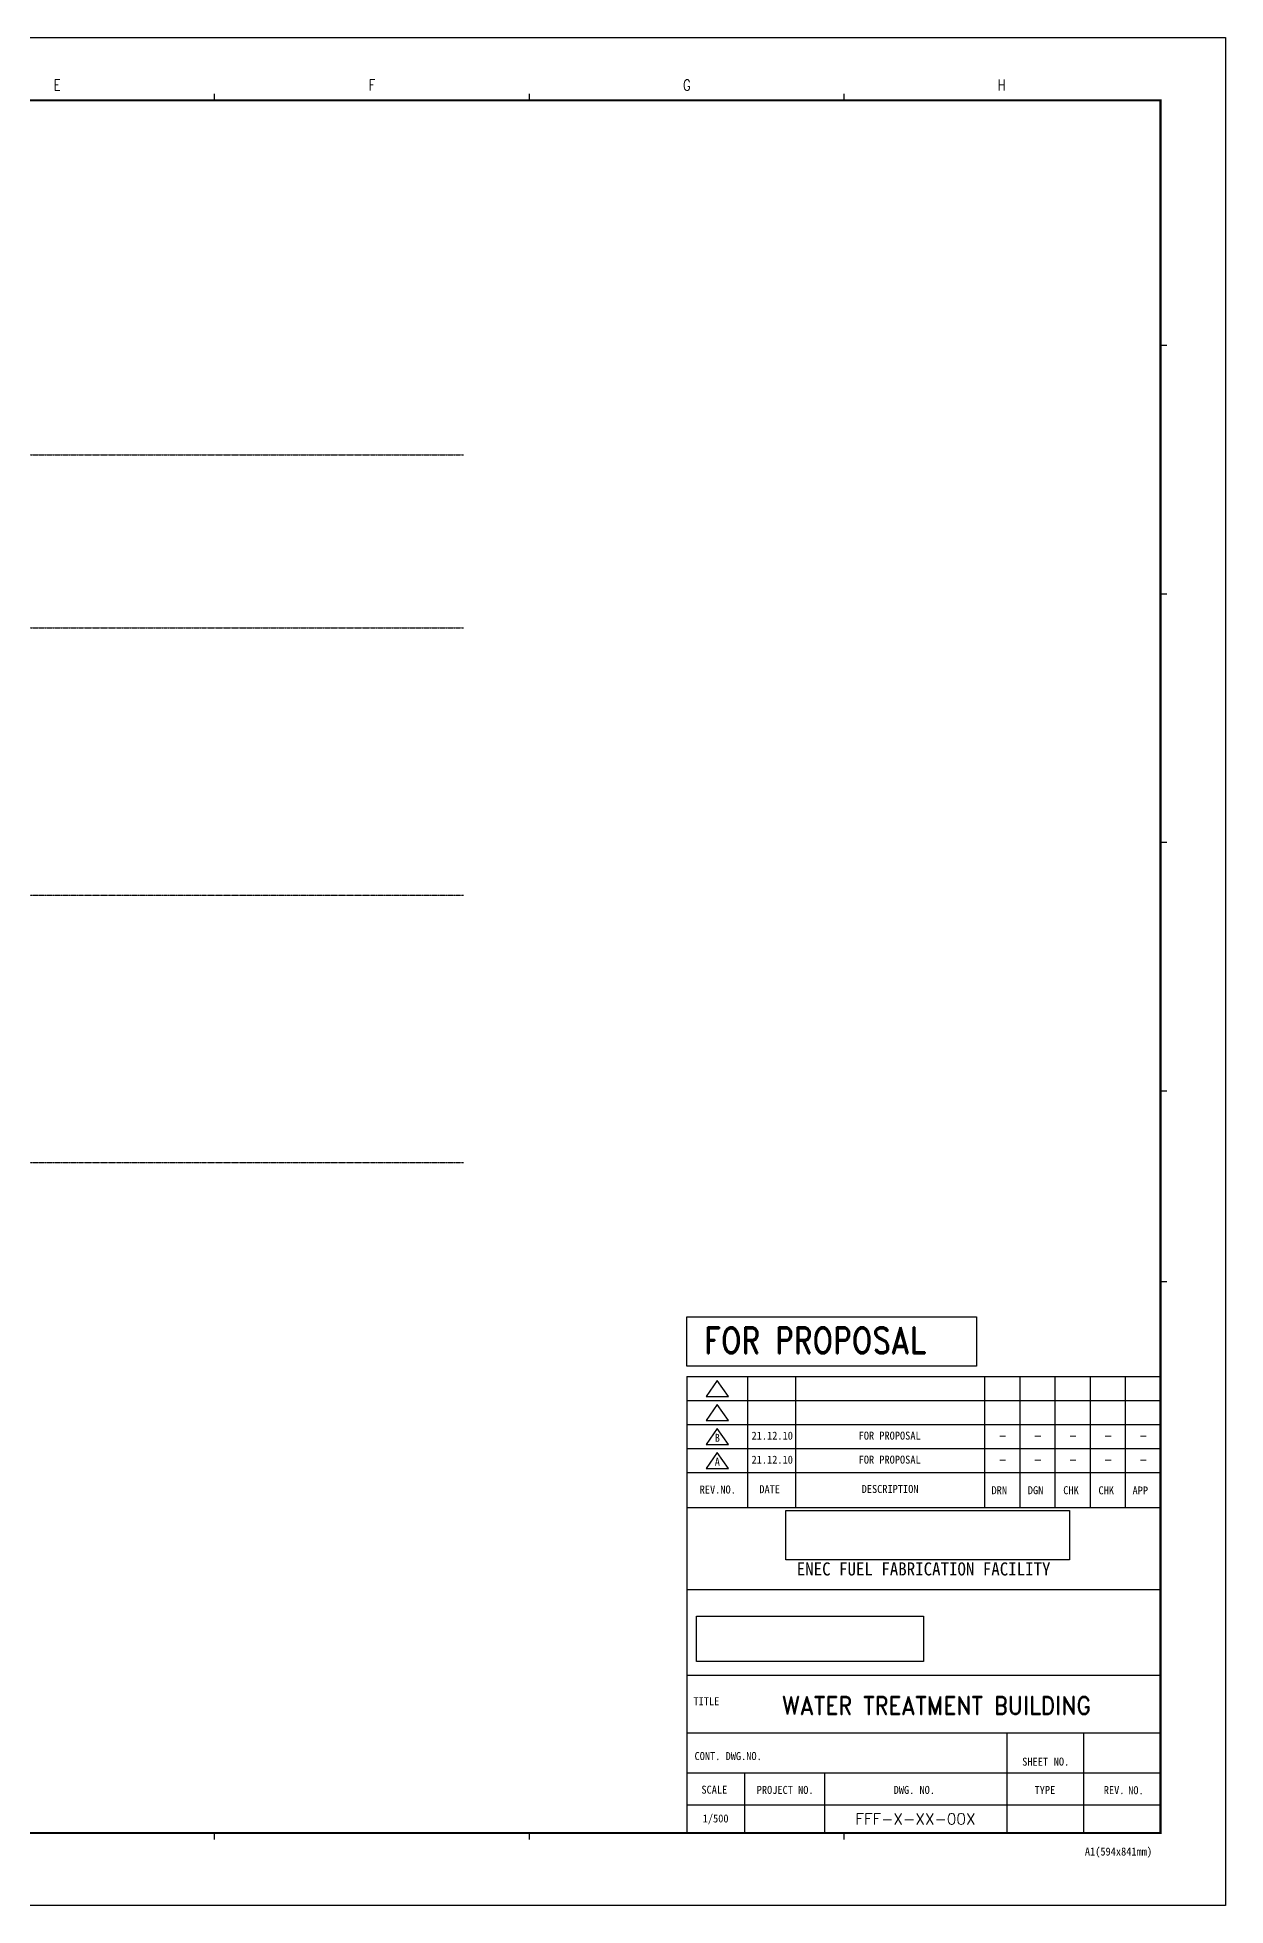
# Model space of a CAD drawing. Header units: millimetres. Extents: x -232466 to 860779, y -177975 to 311634.
# Drawn here: x 276805 to 314593, y 43154 to 102554 of the extents above; entities that cross this region are included whole.
import ezdxf
from ezdxf.enums import TextEntityAlignment as Align

# ---------------------------------------------------------------- set-up
doc = ezdxf.new("R2010")
doc.units = ezdxf.units.MM
doc.header["$XCLIPFRAME"] = 2
doc.linetypes.add('AXES', pattern=[50.8, 31.75, -6.35, 6.35, -6.35])
doc.linetypes.add('CENTER', pattern=[2, 1.25, -0.25, 0.25, -0.25])
for name, color, linetype in [('Center Line', 1, 'CENTER'), ('TITLEBOX', 7, 'Continuous'), ('TXT', 2, 'Continuous')]:
    doc.layers.add(name, color=color, linetype=linetype)
doc.layers.add('TEXT', color=7, linetype='Continuous', lineweight=15)
doc.styles.add('RD20', font='ROMAND.SHX', dxfattribs={"width": 0.8, "height": 2})
doc.styles.add('RD6', font='ROMAND.shx', dxfattribs={"width": 0.83, "height": 6})
doc.styles.add('ROMAND', font='romand')
doc.styles.add('TBOX', font='romans.shx')
doc.styles.add('돋움체', font='')
doc.styles.get('돋움체').set_extended_font_data('DotumChe')
picture_1 = doc.add_image_def('image1', size_in_pixel=(850, 283))
picture_2 = doc.add_image_def('image2.jpg', size_in_pixel=(500, 87))

msp = doc.modelspace()

# ---------------------------------------------------------------- linework, layer by layer
msp.add_line((312518.8, 46363.3), (312518.8, 45447.5))
at = {"layer": 'Center Line', "linetype": 'AXES'}
for p, q in [((240376.2, 89282.7), (290361.8, 89282.7)), ((240376.2, 83782.7), (290361.8, 83782.7)), ((240376.2, 75282.7), (290361.8, 75282.7)), ((240376.2, 66782.7), (290361.8, 66782.7))]:
    msp.add_line(p, q, dxfattribs=at)
at = {"layer": 'TITLEBOX', "color": 4, "linetype": 'Continuous'}
for p, q in [((282442.8, 100554.1), (282442.8, 100754.1)), ((282442.8, 100554.1), (282442.8, 100754.1)), ((292456.5, 100554.1), (292456.5, 100754.1)), ((292456.5, 100554.1), (292456.5, 100754.1)), ((302456.5, 100554.1), (302456.5, 100754.1)), ((302456.5, 100554.1), (302456.5, 100754.1)), ((312718.8, 92754.1), (312518.8, 92754.1)), ((312718.8, 84854.1), (312518.8, 84854.1)), ((312718.8, 76954.1), (312518.8, 76954.1)), ((312718.8, 69054.1), (312518.8, 69054.1)), ((312718.8, 62991.3), (312518.8, 62991.3)), ((282442.8, 45253.9), (282442.8, 45453.9)), ((282442.8, 45253.9), (282442.8, 45453.9)), ((292456.5, 45253.9), (292456.5, 45453.9)), ((292456.5, 45253.9), (292456.5, 45453.9)), ((302456.5, 45253.9), (302456.5, 45453.9))]:
    msp.add_line(p, q, dxfattribs=at)
at = {"layer": 'TITLEBOX', "color": 30, "linetype": 'Continuous'}
for p, q in [((297458.6, 61869.3), (306669.9, 61869.3)), ((297458.6, 60306.6), (297458.6, 61869.3)), ((306669.9, 61869.3), (306669.9, 60306.6)), ((306669.9, 60306.6), (297458.6, 60306.6)), ((302456.5, 45253.9), (302456.5, 45453.9))]:
    msp.add_line(p, q, dxfattribs=at)
at = {"layer": 'TITLEBOX'}
for p, q in [((297458.6, 59980.8), (312518.8, 59980.8)), ((297458.6, 59980.8), (297458.6, 45447.5)), ((297458.6, 59980.8), (312518.8, 59980.8)), ((297458.6, 59980.8), (297458.6, 45447.5)), ((298425.3, 59853.6), (298069.1, 59344.8)), ((298425.3, 59853.6), (298069.1, 59344.8)), ((298781.5, 59344.8), (298425.3, 59853.6)), ((298781.5, 59344.8), (298425.3, 59853.6)), ((299392, 59980.8), (299392, 55808.7)), ((299392, 59980.8), (299392, 55808.7)), ((300918.4, 59980.8), (300918.4, 55808.7)), ((300918.4, 59980.8), (300918.4, 55808.7)), ((306926.5, 59977.1), (306926.5, 55808.7)), ((306926.5, 59977.1), (306926.5, 55808.7)), ((308045, 59977.1), (308045, 55808.7)), ((308045, 59977.1), (308045, 55808.7)), ((309163.5, 59977.1), (309163.5, 55808.7)), ((309163.5, 59977.1), (309163.5, 55808.7)), ((310281.9, 59977.1), (310281.9, 55808.7)), ((310281.9, 59977.1), (310281.9, 55808.7)), ((311400.4, 59977.1), (311400.4, 55808.7)), ((311400.4, 59977.1), (311400.4, 55808.7)), ((297458.6, 59217.6), (312518.8, 59217.6)), ((297458.6, 59217.6), (312518.8, 59217.6)), ((298069.1, 59344.8), (298781.5, 59344.8)), ((298069.1, 59344.8), (298781.5, 59344.8)), ((298425.3, 59090.4), (298069.1, 58581.6)), ((298425.3, 59090.4), (298069.1, 58581.6)), ((298781.5, 58581.6), (298425.3, 59090.4)), ((298781.5, 58581.6), (298425.3, 59090.4)), ((297458.6, 58454.4), (312518.8, 58454.4)), ((297458.6, 58454.4), (312518.8, 58454.4)), ((298069.1, 58581.6), (298781.5, 58581.6)), ((298069.1, 58581.6), (298781.5, 58581.6)), ((298425.3, 58327.2), (298069.1, 57818.4)), ((298425.3, 58327.2), (298069.1, 57818.4)), ((298781.5, 57818.4), (298425.3, 58327.2)), ((298781.5, 57818.4), (298425.3, 58327.2)), ((297458.6, 57691.2), (312518.8, 57691.2)), ((297458.6, 57691.2), (312518.8, 57691.2)), ((298069.1, 57818.4), (298781.5, 57818.4)), ((298069.1, 57818.4), (298781.5, 57818.4)), ((298425.3, 57564), (298069.1, 57055.2)), ((298425.3, 57564), (298069.1, 57055.2)), ((298069.1, 57055.2), (298781.5, 57055.2)), ((298069.1, 57055.2), (298781.5, 57055.2)), ((298781.5, 57055.2), (298425.3, 57564)), ((298781.5, 57055.2), (298425.3, 57564)), ((297458.6, 56928), (312518.8, 56928)), ((297458.6, 56928), (312518.8, 56928)), ((297458.6, 55808.7), (312518.8, 55808.7)), ((297458.6, 55808.7), (312518.8, 55808.7)), ((297458.6, 53209.6), (312518.8, 53209.6)), ((297458.6, 53209.6), (312518.8, 53209.6)), ((297458.6, 50484.5), (312518.8, 50484.5)), ((297458.6, 50484.5), (312518.8, 50484.5)), ((297458.6, 48652.9), (312518.8, 48652.9)), ((297458.6, 48652.9), (312518.8, 48652.9)), ((307634.4, 48652.9), (307634.4, 45447.5)), ((307634.4, 48652.9), (307634.4, 45447.5)), ((310076.6, 48652.9), (310076.6, 45447.5)), ((310076.6, 48652.9), (310076.6, 45447.5)), ((297458.6, 47380.9), (312518.8, 47380.9)), ((297458.6, 47380.9), (312518.8, 47380.9)), ((299290.2, 47380.9), (299290.2, 45447.5)), ((299290.2, 47380.9), (299290.2, 45447.5)), ((301834.2, 47380.9), (301834.2, 45447.5)), ((301834.2, 47380.9), (301834.2, 45447.5)), ((297458.6, 46363.3), (312518.8, 46363.3)), ((297458.6, 46363.3), (312518.8, 46363.3))]:
    msp.add_line(p, q, dxfattribs=at)
at = {"layer": 'TITLEBOX', "color": 30}
msp.add_line((312518.8, 45447.5), (312518.8, 45462.6), dxfattribs=at)
at = {"layer": 'TITLEBOX', "color": 7}
msp.add_lwpolyline([(230492.8, 102554.1), (314592.8, 102554.1), (314592.8, 43154.1), (230492.8, 43154.1)], close=True, dxfattribs=at)
at = {"layer": 'TITLEBOX', "color": 4, "const_width": 70}
msp.add_lwpolyline([(232492.8, 100554.1), (312518.8, 100554.1), (312518.8, 45462.6), (232492.8, 45462.6)], close=True, dxfattribs=at)

# ---------------------------------------------------------------- texts
at = {"layer": 'TEXT', "color": 7, "style": '돋움체'}
for s, height, p in [('21.12.10', 254.4, (300173.9, 58097.1)), ('FOR PROPOSAL', 254.396, (303908.3, 58097.1)), ('B', 254.4, (298428.7, 58027.7)), ('A', 254.4, (298428.7, 57264.5)), ('21.12.10', 254.4, (300173.9, 57333.9)), ('FOR PROPOSAL', 254.396, (303908.3, 57333.9))]:
    msp.add_text(s, height=height, dxfattribs=at).set_placement(p, align=Align.MIDDLE_CENTER)
msp.add_text('1/500', height=254.4, dxfattribs=at).set_placement((298374.4, 45905.4), align=Align.MIDDLE)
at = {"layer": 'TITLEBOX', "color": 4, "linetype": 'Continuous', "style": 'TBOX', "width": 0.75}
for s, p in [('E', (277329.8, 100860.6)), ('F', (287343.5, 100860.6)), ('G', (297343.5, 100860.6)), ('H', (307343.5, 100860.6))]:
    msp.add_text(s, height=350, dxfattribs=at).set_placement(p)
at = {"layer": 'TITLEBOX', "style": '돋움체'}
for s, height, p in [('REV.NO.', 254.4, (297866.8, 56257.3)), ('REV.NO.', 254.4, (297866.8, 56257.3)), ('DATE', 254.4, (299765, 56267.5)), ('DATE', 254.4, (299765, 56267.5)), ('DESCRIPTION', 254.396, (303017.5, 56274.2)), ('DESCRIPTION', 254.396, (303017.5, 56274.2)), ('DRN', 254.4, (307147.8, 56234.3)), ('DRN', 254.4, (307147.8, 56234.3)), ('DGN', 254.4, (308301.7, 56234.3)), ('DGN', 254.4, (308301.7, 56234.3)), ('CHK', 254.4, (309428.2, 56234.3)), ('CHK', 254.4, (309428.2, 56234.3)), ('CHK', 254.4, (310548.6, 56231.5)), ('CHK', 254.4, (310548.6, 56231.5)), ('APP', 254.4, (311632.3, 56226.3)), ('APP', 254.4, (311632.3, 56226.3)), ('TITLE', 254.4, (297669.7, 49527.4)), ('TITLE', 254.4, (297669.7, 49527.4)), ('CONT. DWG.NO.', 254.396, (297704.3, 47782.7)), ('CONT. DWG.NO.', 254.396, (297704.3, 47782.7)), ('SHEET', 254.4, (308123.2, 47603.2)), ('SHEET', 254.4, (308123.2, 47603.2)), ('NO.', 254.4, (309125.7, 47607)), ('NO.', 254.4, (309125.7, 47607)), ('SCALE', 254.4, (297921.7, 46713.7)), ('SCALE', 254.4, (297921.7, 46713.7)), ('PROJECT NO.', 254.396, (299680.9, 46706.1)), ('PROJECT NO.', 254.396, (299680.9, 46706.1)), ('DWG. NO.', 254.4, (304034.7, 46706.1)), ('DWG. NO.', 254.4, (304034.7, 46706.1)), ('TYPE', 254.4, (308516.3, 46703.5)), ('TYPE', 254.4, (308516.3, 46703.5)), ('REV.', 254.4, (310717.8, 46700.8)), ('REV.', 254.4, (310717.8, 46700.8)), ('NO.', 254.4, (311494.2, 46696.1)), ('NO.', 254.4, (311494.2, 46696.1))]:
    msp.add_text(s, height=height, dxfattribs=at).set_placement(p)
at = {"layer": 'TITLEBOX', "color": 3, "style": '돋움체'}
msp.add_text('ENEC FUEL FABRICATION FACILITY', height=416.189, dxfattribs=at).set_placement((304988.7, 53859.4), align=Align.MIDDLE)
at = {"layer": 'TITLEBOX', "color": 0, "style": '돋움체'}
msp.add_text('A1(594x841mm)', height=254.396, dxfattribs=at).set_placement((310116.5, 44747.1))
at = {"layer": 'TXT', "color": 30, "linetype": 'Continuous', "style": 'RD6', "width": 0.83}
msp.add_text('FOR PROPOSAL', height=835.501, dxfattribs=at).set_placement((298009.2, 60709.6))
at = {"layer": 'TXT', "color": 7, "style": 'RD20', "width": 0.83}
for p in [(307501.7, 57957.6), (308620.2, 57957.6), (309738.7, 57957.6), (310857.1, 57957.6), (311975.6, 57957.6), (307501.7, 57194.4), (308620.2, 57194.4), (309738.7, 57194.4), (310857.1, 57194.4), (311975.6, 57194.4)]:
    msp.add_text('-', height=282.8, dxfattribs=at).set_placement(p, align=Align.CENTER)
at = {"layer": 'TXT', "color": 7, "style": 'ROMAND', "width": 0.9}
msp.add_text('WATER TREATMENT BUILDING', height=565.517, dxfattribs=at).set_placement((305398.3, 49516.1), align=Align.MIDDLE)
at = {"layer": 'TXT', "color": 7, "style": 'RD20'}
msp.add_text('FFF-X-XX-00X', height=353.448, dxfattribs=at).set_placement((304727.5, 45735), align=Align.CENTER)

# ---------------------------------------------------------------- pictures from other files: only their frames are drawn
image = msp.add_image(picture_2, insert=(300607, 54153.5), size_in_units=(9015.9, 1568.8))
image.dxf.flags = 7
image = msp.add_image(picture_1, insert=(297633.7, 50293.8), size_in_units=(7427.9, 2473.1))
image.set_boundary_path([(15.17, 45.797), (840.684, 210.9)])

doc.saveas('drawing.dxf')
